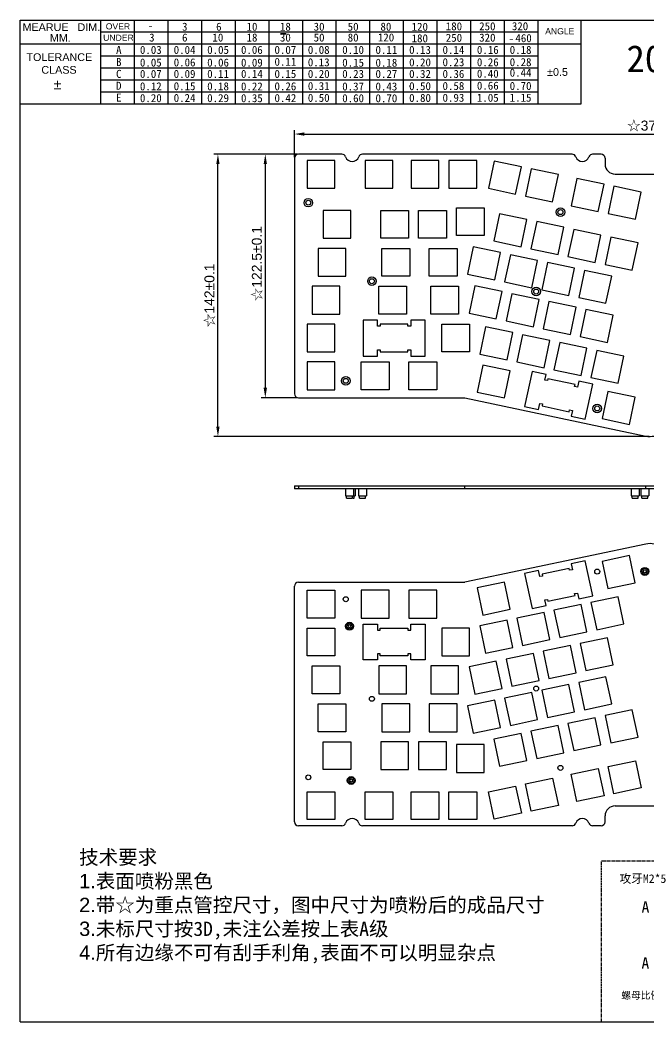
# Model space of a CAD drawing. Header units: millimetres. Extents: x 10619 to 11332, y 86 to 1699.
# Drawn here: x 10619 to 10935, y 1195 to 1699 of the extents above; entities that cross this region are included whole.
import ezdxf

# ---------------------------------------------------------------- set-up
doc = ezdxf.new("R2010")
doc.units = ezdxf.units.MM
doc.linetypes.add('CENTER', pattern=[50.8, 31.75, -6.35, 6.35, -6.35])
doc.styles.add('Ari', font='arial.ttf')
doc.styles.add('STYLE1', font='')
doc.styles.add('标注', font='arial.ttf')
doc.styles.get('STYLE1').set_extended_font_data('SimSun')
doc.dimstyles.new('ISO-25', dxfattribs={"dimtxt": 5, "dimasz": 5, "dimexe": 2, "dimexo": 0.5, "dimgap": 1, "dimtad": 1, "dimdec": 3, "dimdsep": 46, "dimtxsty": '标注', "dimcen": 2.5, "dimadec": 0, "dimazin": 0, "dimtfac": 1, "dimtdec": 3, "dimtmove": 0, "dimatfit": 3, "dimfxl": 1, "dimarcsym": 0})

# ---------------------------------------------------------------- blocks, each defined once
blk = doc.blocks.new('*D9')
at = {"color": 0, "lineweight": -2}
for p, q in [((10756.83, 1630.14), (10756.83, 1643.79)), ((11129.43, 1630.19), (11129.43, 1643.79)), ((10761.83, 1641.79), (11124.43, 1641.79))]:
    blk.add_line(p, q, dxfattribs=at)
at = {"color": 0}
for points in [[(10761.83, 1642.62), (10761.83, 1640.95), (10756.83, 1641.79)], [(11124.43, 1642.62), (11124.43, 1640.95), (11129.43, 1641.79)]]:
    blk.add_solid(points, dxfattribs=at)
at = {"layer": 'Defpoints', "color": 0}
for p in [(11129.43, 1641.79), (10756.83, 1629.64), (11129.43, 1629.69)]:
    blk.add_point(p, dxfattribs=at)
at = {"color": 0, "insert": (10943.13, 1645.83), "char_height": 5, "attachment_point": 5, "style": '标注'}
blk.add_mtext('{\\fSimSun|b0|i0|c134|p2;☆}372.6{\\fArial|b0|i0|c134|p34;%%P}0.1', dxfattribs=at)
blk = doc.blocks.new('*D10')
at = {"color": 0, "lineweight": -2}
for p, q in [((10758.33, 1631.64), (10740.19, 1631.64)), ((10742.19, 1626.64), (10742.19, 1514.14)), ((10758.33, 1509.14), (10740.19, 1509.14))]:
    blk.add_line(p, q, dxfattribs=at)
at = {"color": 0}
for points in [[(10741.36, 1626.64), (10743.02, 1626.64), (10742.19, 1631.64)], [(10741.36, 1514.14), (10743.02, 1514.14), (10742.19, 1509.14)]]:
    blk.add_solid(points, dxfattribs=at)
at = {"layer": 'Defpoints', "color": 0}
for p in [(10758.83, 1631.64), (10742.19, 1509.14), (10758.83, 1509.14)]:
    blk.add_point(p, dxfattribs=at)
at = {"color": 0, "insert": (10738.15, 1576.57), "char_height": 5, "attachment_point": 5, "rotation": 90, "style": '标注'}
blk.add_mtext('{\\fSimSun|b0|i0|c134|p2;☆}122.5{\\fArial|b0|i0|c134|p34;%%P}0.1', dxfattribs=at)
blk = doc.blocks.new('*D17')
at = {"color": 0, "lineweight": -2}
for p, q in [((10758.33, 1631.64), (10716.35, 1631.64)), ((10718.35, 1494.66), (10718.35, 1626.64)), ((10935.24, 1489.66), (10716.35, 1489.66))]:
    blk.add_line(p, q, dxfattribs=at)
at = {"color": 0}
for points in [[(10717.52, 1626.64), (10719.18, 1626.64), (10718.35, 1631.64)], [(10717.52, 1494.66), (10719.18, 1494.66), (10718.35, 1489.66)]]:
    blk.add_solid(points, dxfattribs=at)
at = {"layer": 'Defpoints', "color": 0}
for p in [(10718.35, 1631.64), (10758.83, 1631.64), (10935.74, 1489.66)]:
    blk.add_point(p, dxfattribs=at)
at = {"color": 0, "insert": (10714.3, 1560.65), "char_height": 5, "attachment_point": 5, "rotation": 90, "style": '标注'}
blk.add_mtext('\\A1;☆142±0.1', dxfattribs=at)

msp = doc.modelspace()

# ---------------------------------------------------------------- linework, layer by layer
at = {"color": 7, "linetype": 'Continuous'}
for p, q in [((10618.802, 1195.105), (10618.802, 1699.1393)), ((10618.802, 1699.1393), (11331.5777, 1699.1393)), ((10756.8264, 1629.6359), (10756.8264, 1511.1359)), ((10780.7101, 1631.6359), (10758.8264, 1631.6359)), ((10763.2141, 1628.4809), (10763.2141, 1614.4809)), ((10777.2141, 1628.4809), (10763.2141, 1628.4809)), ((10777.2141, 1614.4809), (10777.2141, 1628.4809)), ((10896.5066, 1631.6359), (10791.0734, 1631.6359)), ((10792.3441, 1628.4809), (10792.3441, 1614.4809)), ((10806.3441, 1628.4809), (10792.3441, 1628.4809)), ((10806.3441, 1614.4809), (10806.3441, 1628.4809)), ((10815.4911, 1628.4809), (10815.4911, 1614.4809)), ((10829.4911, 1628.4809), (10815.4911, 1628.4809)), ((10829.4911, 1614.4809), (10829.4911, 1628.4809)), ((10834.5411, 1628.4809), (10834.5411, 1614.4809)), ((10848.5411, 1628.4809), (10834.5411, 1628.4809)), ((10848.5411, 1614.4809), (10848.5411, 1628.4809)), ((10857.2929, 1628.2166), (10854.3989, 1614.519)), ((10870.9905, 1625.3226), (10857.2929, 1628.2166)), ((10911.1264, 1631.6359), (10906.8564, 1631.6359)), ((10913.1264, 1629.6359), (10913.1264, 1626.6359)), ((10868.0965, 1611.625), (10870.9905, 1625.3226)), ((10875.9314, 1624.2787), (10873.0374, 1610.5811)), ((10889.629, 1621.3847), (10875.9314, 1624.2787)), ((10886.735, 1607.6871), (10889.629, 1621.3847)), ((10898.8994, 1619.426), (10896.0054, 1605.7284)), ((10912.597, 1616.532), (10898.8994, 1619.426)), ((10918.1264, 1621.6359), (10953.1264, 1621.6359)), ((10763.2141, 1614.4809), (10777.2141, 1614.4809)), ((10792.3441, 1614.4809), (10806.3441, 1614.4809)), ((10815.4911, 1614.4809), (10829.4911, 1614.4809)), ((10834.5411, 1614.4809), (10848.5411, 1614.4809)), ((10854.3989, 1614.519), (10868.0965, 1611.625)), ((10909.703, 1602.8344), (10912.597, 1616.532)), ((10917.5379, 1615.4881), (10914.6439, 1601.7905)), ((10931.2355, 1612.594), (10917.5379, 1615.4881)), ((10873.0374, 1610.5811), (10886.735, 1607.6871)), ((10928.3415, 1598.8964), (10931.2355, 1612.594)), ((10771.2261, 1603.3359), (10771.2261, 1589.3359)), ((10785.2261, 1603.3359), (10771.2261, 1603.3359)), ((10785.2261, 1589.3359), (10785.2261, 1603.3359)), ((10800.2416, 1589.3359), (10800.2416, 1603.3359)), ((10800.2416, 1603.3359), (10814.2416, 1603.3359)), ((10814.2416, 1603.3359), (10814.2416, 1589.3359)), ((10819.2916, 1589.3359), (10819.2916, 1603.3359)), ((10819.2916, 1603.3359), (10833.2916, 1603.3359)), ((10833.2916, 1603.3359), (10833.2916, 1589.3359)), ((10838.3416, 1590.7459), (10838.3416, 1604.7459)), ((10838.3416, 1604.7459), (10852.3416, 1604.7459)), ((10852.3416, 1604.7459), (10852.3416, 1590.7459)), ((10896.0054, 1605.7284), (10909.703, 1602.8344)), ((10860.0721, 1601.7056), (10857.1781, 1588.008)), ((10873.7697, 1598.8116), (10860.0721, 1601.7056)), ((10870.8757, 1585.114), (10873.7697, 1598.8116)), ((10914.6439, 1601.7905), (10928.3415, 1598.8964)), ((10878.7107, 1597.7677), (10875.8166, 1584.0701)), ((10892.4083, 1594.8736), (10878.7107, 1597.7677)), ((10889.5143, 1581.176), (10892.4083, 1594.8736)), ((10897.3492, 1593.8297), (10894.4552, 1580.1321)), ((10911.0468, 1590.9357), (10897.3492, 1593.8297)), ((10771.2261, 1589.3359), (10785.2261, 1589.3359)), ((10814.2416, 1589.3359), (10800.2416, 1589.3359)), ((10833.2916, 1589.3359), (10819.2916, 1589.3359)), ((10852.3416, 1590.7459), (10838.3416, 1590.7459)), ((10857.1781, 1588.008), (10870.8757, 1585.114)), ((10908.1528, 1577.2381), (10911.0468, 1590.9357)), ((10915.9877, 1589.8918), (10913.0937, 1576.1942)), ((10929.6854, 1586.9977), (10915.9877, 1589.8918)), ((10768.7211, 1584.2859), (10768.7211, 1570.2859)), ((10782.7211, 1584.2859), (10768.7211, 1584.2859)), ((10782.7211, 1570.2859), (10782.7211, 1584.2859)), ((10800.8416, 1570.2859), (10800.8416, 1584.2859)), ((10800.8416, 1584.2859), (10814.8416, 1584.2859)), ((10814.8416, 1584.2859), (10814.8416, 1570.2859)), ((10824.6416, 1570.2859), (10824.6416, 1584.2859)), ((10824.6416, 1584.2859), (10838.6416, 1584.2859)), ((10838.6416, 1584.2859), (10838.6416, 1570.2859)), ((10846.8394, 1585.0309), (10843.9453, 1571.3333)), ((10860.537, 1582.1368), (10846.8394, 1585.0309)), ((10875.8166, 1584.0701), (10889.5143, 1581.176)), ((10926.7913, 1573.3001), (10929.6854, 1586.9977)), ((10857.643, 1568.4392), (10860.537, 1582.1368)), ((10865.4779, 1581.0929), (10862.5839, 1567.3953)), ((10879.1755, 1578.1989), (10865.4779, 1581.0929)), ((10876.2815, 1564.5013), (10879.1755, 1578.1989)), ((10894.4552, 1580.1321), (10908.1528, 1577.2381)), ((10884.1165, 1577.155), (10881.2224, 1563.4574)), ((10897.8141, 1574.261), (10884.1165, 1577.155)), ((10894.92, 1560.5633), (10897.8141, 1574.261)), ((10902.755, 1573.217), (10899.861, 1559.5194)), ((10916.4526, 1570.323), (10902.755, 1573.217)), ((10913.0937, 1576.1942), (10926.7913, 1573.3001)), ((10768.7211, 1570.2859), (10782.7211, 1570.2859)), ((10814.8416, 1570.2859), (10800.8416, 1570.2859)), ((10838.6416, 1570.2859), (10824.6416, 1570.2859)), ((10843.9453, 1571.3333), (10857.643, 1568.4392)), ((10913.5586, 1556.6254), (10916.4526, 1570.323)), ((10765.7211, 1565.2359), (10765.7211, 1551.2359)), ((10779.7211, 1565.2359), (10765.7211, 1565.2359)), ((10779.7211, 1551.2359), (10779.7211, 1565.2359)), ((10799.2416, 1551.2359), (10799.2416, 1565.2359)), ((10799.2416, 1565.2359), (10813.2416, 1565.2359)), ((10813.2416, 1565.2359), (10813.2416, 1551.2359)), ((10825.4116, 1551.2359), (10825.4116, 1565.2359)), ((10825.4116, 1565.2359), (10839.4116, 1565.2359)), ((10839.4116, 1565.2359), (10839.4116, 1551.2359)), ((10847.5978, 1565.4001), (10844.7037, 1551.7025)), ((10861.2954, 1562.5061), (10847.5978, 1565.4001)), ((10862.5839, 1567.3953), (10876.2815, 1564.5013)), ((10881.2224, 1563.4574), (10894.92, 1560.5633)), ((10858.4013, 1548.8085), (10861.2954, 1562.5061)), ((10866.2363, 1561.4622), (10863.3423, 1547.7646)), ((10879.9339, 1558.5681), (10866.2363, 1561.4622)), ((10877.0399, 1544.8705), (10879.9339, 1558.5681)), ((10884.8748, 1557.5242), (10881.9808, 1543.8266)), ((10898.5724, 1554.6302), (10884.8748, 1557.5242)), ((10899.861, 1559.5194), (10913.5586, 1556.6254)), ((10895.6784, 1540.9326), (10898.5724, 1554.6302)), ((10903.5134, 1553.5863), (10900.6193, 1539.8887)), ((10917.211, 1550.6922), (10903.5134, 1553.5863)), ((10765.7211, 1551.2359), (10779.7211, 1551.2359)), ((10791.4395, 1548.1273), (10791.4395, 1530.1273)), ((10798.6395, 1548.1273), (10791.4395, 1548.1273)), ((10798.6395, 1545.1859), (10798.6395, 1548.1273)), ((10813.2416, 1551.2359), (10799.2416, 1551.2359)), ((10815.4395, 1548.1273), (10815.4395, 1545.1859)), ((10822.6395, 1548.1273), (10815.4395, 1548.1273)), ((10822.6395, 1530.1273), (10822.6395, 1548.1273)), ((10839.4116, 1551.2359), (10825.4116, 1551.2359)), ((10844.7037, 1551.7025), (10858.4013, 1548.8085)), ((10863.3423, 1547.7646), (10877.0399, 1544.8705)), ((10914.3169, 1536.9946), (10917.211, 1550.6922)), ((10763.2161, 1546.1859), (10763.2161, 1532.1859)), ((10777.2161, 1546.1859), (10763.2161, 1546.1859)), ((10777.2161, 1532.1859), (10777.2161, 1546.1859)), ((10799.9616, 1545.1859), (10798.6395, 1545.1859)), ((10799.9616, 1546.1859), (10799.9616, 1545.1859)), ((10813.9616, 1546.1859), (10799.9616, 1546.1859)), ((10813.9616, 1545.1859), (10813.9616, 1546.1859)), ((10815.4395, 1545.1859), (10813.9616, 1545.1859)), ((10830.9416, 1532.1859), (10830.9416, 1546.1859)), ((10830.9416, 1546.1859), (10844.9416, 1546.1859)), ((10844.9416, 1546.1859), (10844.9416, 1532.1859)), ((10853.0035, 1544.7874), (10850.1095, 1531.0898)), ((10866.7011, 1541.8934), (10853.0035, 1544.7874)), ((10881.9808, 1543.8266), (10895.6784, 1540.9326)), ((10863.8071, 1528.1958), (10866.7011, 1541.8934)), ((10871.6421, 1540.8495), (10868.748, 1527.1519)), ((10885.3397, 1537.9555), (10871.6421, 1540.8495)), ((10882.4456, 1524.2578), (10885.3397, 1537.9555)), ((10900.6193, 1539.8887), (10914.3169, 1536.9946)), ((10798.6395, 1530.1273), (10798.6395, 1533.1859)), ((10798.6395, 1533.1859), (10799.9616, 1533.1859)), ((10799.9616, 1533.1859), (10799.9616, 1532.1859)), ((10813.9616, 1532.1859), (10813.9616, 1533.1859)), ((10813.9616, 1533.1859), (10815.4395, 1533.1859)), ((10815.4395, 1533.1859), (10815.4395, 1530.1273)), ((10890.2806, 1536.9115), (10887.3866, 1523.2139)), ((10903.9782, 1534.0175), (10890.2806, 1536.9115)), ((10901.0842, 1520.3199), (10903.9782, 1534.0175)), ((10908.9191, 1532.9736), (10906.0251, 1519.276)), ((10922.6167, 1530.0796), (10908.9191, 1532.9736)), ((10763.2161, 1532.1859), (10777.2161, 1532.1859)), ((10791.4395, 1530.1273), (10798.6395, 1530.1273)), ((10799.9616, 1532.1859), (10813.9616, 1532.1859)), ((10815.4395, 1530.1273), (10822.6395, 1530.1273)), ((10844.9416, 1532.1859), (10830.9416, 1532.1859)), ((10850.1095, 1531.0898), (10863.8071, 1528.1958)), ((10919.7227, 1516.3819), (10922.6167, 1530.0796)), ((10763.2161, 1527.1359), (10763.2161, 1513.1359)), ((10777.2161, 1527.1359), (10763.2161, 1527.1359)), ((10777.2161, 1513.1359), (10777.2161, 1527.1359)), ((10790.4616, 1513.1359), (10790.4616, 1527.1359)), ((10790.4616, 1527.1359), (10804.4616, 1527.1359)), ((10804.4616, 1527.1359), (10804.4616, 1513.1359)), ((10814.4116, 1513.1359), (10814.4116, 1527.1359)), ((10814.4116, 1527.1359), (10828.4116, 1527.1359)), ((10828.4116, 1527.1359), (10828.4116, 1513.1359)), ((10851.7054, 1525.5912), (10848.8114, 1511.8936)), ((10865.403, 1522.6972), (10851.7054, 1525.5912)), ((10862.509, 1508.9996), (10865.403, 1522.6972)), ((10868.748, 1527.1519), (10882.4456, 1524.2578)), ((10876.3574, 1522.3669), (10872.6365, 1504.7557)), ((10883.4019, 1520.8786), (10876.3574, 1522.3669)), ((10887.3866, 1523.2139), (10901.0842, 1520.3199)), ((10882.7939, 1518.0007), (10883.4019, 1520.8786)), ((10884.0875, 1517.7274), (10882.7939, 1518.0007)), ((10884.2942, 1518.7058), (10884.0875, 1517.7274)), ((10897.9918, 1515.8118), (10884.2942, 1518.7058)), ((10899.8391, 1517.4057), (10899.231, 1514.5279)), ((10906.8835, 1515.9174), (10899.8391, 1517.4057)), ((10906.0251, 1519.276), (10919.7227, 1516.3819)), ((10763.2161, 1513.1359), (10777.2161, 1513.1359)), ((10804.4616, 1513.1359), (10790.4616, 1513.1359)), ((10828.4116, 1513.1359), (10814.4116, 1513.1359)), ((10897.7851, 1514.8334), (10897.9918, 1515.8118)), ((10899.231, 1514.5279), (10897.7851, 1514.8334)), ((10903.1627, 1498.3062), (10906.8835, 1515.9174)), ((10914.5611, 1512.311), (10911.6671, 1498.6134)), ((10928.2587, 1509.417), (10914.5611, 1512.311)), ((10758.8264, 1509.1359), (10842.5131, 1509.1359)), ((10842.5131, 1509.1359), (10933.6673, 1489.8769)), ((10848.8114, 1511.8936), (10862.509, 1508.9996)), ((10925.3647, 1495.7194), (10928.2587, 1509.417)), ((10872.6365, 1504.7557), (10879.681, 1503.2674)), ((10879.681, 1503.2674), (10880.3133, 1506.2599)), ((10880.3133, 1506.2599), (10881.6069, 1505.9866)), ((10881.6069, 1505.9866), (10881.4002, 1505.0082)), ((10881.4002, 1505.0082), (10895.0978, 1502.1142)), ((10895.0978, 1502.1142), (10895.3045, 1503.0926)), ((10895.3045, 1503.0926), (10896.7504, 1502.7871)), ((10896.7504, 1502.7871), (10896.1182, 1499.7945)), ((10896.1182, 1499.7945), (10903.1627, 1498.3062)), ((10911.6671, 1498.6134), (10925.3647, 1495.7194)), ((10756.8264, 1464.8513), (11129.4264, 1464.8514)), ((10756.8264, 1464.8513), (10756.8264, 1463.3513)), ((11129.4264, 1463.3514), (10756.8264, 1463.3513)), ((10758.8264, 1464.8514), (10758.8264, 1463.3514)), ((10782.5479, 1463.3508), (10782.5479, 1459.8508)), ((10786.5479, 1463.3508), (10786.5479, 1459.8508)), ((10787.3873, 1463.3487), (10787.3873, 1459.8487)), ((10789.049, 1463.3496), (10789.049, 1459.8496)), ((10793.049, 1463.3496), (10793.049, 1459.8496)), ((10842.5131, 1463.3514), (10842.5131, 1464.8514)), ((10926.2385, 1463.3501), (10926.2385, 1459.8501)), ((10930.2385, 1463.3501), (10930.2385, 1459.8501)), ((10931.1278, 1463.3515), (10931.1278, 1459.8515)), ((10933.6673, 1463.3519), (10933.6673, 1464.8519)), ((10935.1278, 1463.3515), (10935.1278, 1459.8515)), ((10782.5479, 1459.8508), (10786.5479, 1459.8508)), ((10783.0479, 1458.5508), (10783.0479, 1459.8508)), ((10783.0479, 1458.5508), (10786.0479, 1458.5508)), ((10786.0479, 1458.5508), (10786.0479, 1459.8508)), ((10786.4412, 1458.5488), (10786.8873, 1458.5487)), ((10786.7927, 1459.8488), (10787.3873, 1459.8487)), ((10786.8873, 1458.5487), (10786.8873, 1459.8487)), ((10789.049, 1459.8496), (10793.049, 1459.8496)), ((10789.549, 1458.5496), (10789.549, 1459.8496)), ((10789.549, 1458.5496), (10792.549, 1458.5496)), ((10792.549, 1458.5496), (10792.549, 1459.8496)), ((10926.2385, 1459.8501), (10930.2385, 1459.8501)), ((10926.7385, 1458.5501), (10926.7385, 1459.8501)), ((10926.7385, 1458.5501), (10929.7385, 1458.5501)), ((10929.7385, 1458.5501), (10929.7385, 1459.8501)), ((10931.1278, 1459.8515), (10935.1278, 1459.8515)), ((10931.6278, 1458.5515), (10931.6278, 1459.8515)), ((10931.6278, 1458.5515), (10934.6278, 1458.5515)), ((10934.6278, 1458.5515), (10934.6278, 1459.8515)), ((10933.6673, 1435.5407), (10842.5131, 1416.2817)), ((10903.1627, 1427.1115), (10896.1182, 1425.6231)), ((10906.8835, 1409.5002), (10903.1627, 1427.1115)), ((10925.3647, 1429.6983), (10911.6671, 1426.8042)), ((10911.6671, 1426.8042), (10914.5611, 1413.1066)), ((10928.2587, 1416.0007), (10925.3647, 1429.6983)), ((10879.681, 1422.1503), (10872.6365, 1420.6619)), ((10880.3133, 1419.1577), (10879.681, 1422.1503)), ((10895.0978, 1423.3035), (10881.4002, 1420.4094)), ((10895.3045, 1422.3251), (10895.0978, 1423.3035)), ((10896.7504, 1422.6306), (10895.3045, 1422.3251)), ((10896.1182, 1425.6231), (10896.7504, 1422.6306)), ((10862.509, 1416.418), (10848.8114, 1413.524)), ((10865.403, 1402.7204), (10862.509, 1416.418)), ((10872.6365, 1420.6619), (10876.3574, 1403.0507)), ((10881.6069, 1419.431), (10880.3133, 1419.1577)), ((10881.4002, 1420.4094), (10881.6069, 1419.431)), ((10756.8264, 1295.7817), (10756.8264, 1414.2817)), ((10758.8264, 1416.2817), (10842.5131, 1416.2817)), ((10763.2161, 1398.2817), (10763.2161, 1412.2817)), ((10763.2161, 1412.2817), (10777.2161, 1412.2817)), ((10777.2161, 1412.2817), (10777.2161, 1398.2817)), ((10790.4616, 1412.2817), (10790.4616, 1398.2817)), ((10804.4616, 1412.2817), (10790.4616, 1412.2817)), ((10804.4616, 1398.2817), (10804.4616, 1412.2817)), ((10814.4116, 1412.2817), (10814.4116, 1398.2817)), ((10828.4116, 1412.2817), (10814.4116, 1412.2817)), ((10828.4116, 1398.2817), (10828.4116, 1412.2817)), ((10848.8114, 1413.524), (10851.7054, 1399.8264)), ((10914.5611, 1413.1066), (10928.2587, 1416.0007)), ((10882.7939, 1407.4169), (10884.0875, 1407.6902)), ((10883.4019, 1404.5391), (10882.7939, 1407.4169)), ((10884.0875, 1407.6902), (10884.2942, 1406.7118)), ((10884.2942, 1406.7118), (10897.9918, 1409.6059)), ((10897.7851, 1410.5843), (10899.231, 1410.8898)), ((10897.9918, 1409.6059), (10897.7851, 1410.5843)), ((10899.231, 1410.8898), (10899.8391, 1408.0119)), ((10899.8391, 1408.0119), (10906.8835, 1409.5002)), ((10919.7227, 1409.0357), (10906.0251, 1406.1417)), ((10922.6167, 1395.3381), (10919.7227, 1409.0357)), ((10851.7054, 1399.8264), (10865.403, 1402.7204)), ((10876.3574, 1403.0507), (10883.4019, 1404.5391)), ((10901.0842, 1405.0977), (10887.3866, 1402.2037)), ((10887.3866, 1402.2037), (10890.2806, 1388.5061)), ((10903.9782, 1391.4001), (10901.0842, 1405.0977)), ((10906.0251, 1406.1417), (10908.9191, 1392.444)), ((10777.2161, 1398.2817), (10763.2161, 1398.2817)), ((10790.4616, 1398.2817), (10804.4616, 1398.2817)), ((10814.4116, 1398.2817), (10828.4116, 1398.2817)), ((10863.8071, 1397.2218), (10850.1095, 1394.3278)), ((10866.7011, 1383.5242), (10863.8071, 1397.2218)), ((10882.4456, 1401.1598), (10868.748, 1398.2658)), ((10868.748, 1398.2658), (10871.6421, 1384.5681)), ((10885.3397, 1387.4622), (10882.4456, 1401.1598)), ((10763.2161, 1379.2317), (10763.2161, 1393.2317)), ((10763.2161, 1393.2317), (10777.2161, 1393.2317)), ((10777.2161, 1393.2317), (10777.2161, 1379.2317)), ((10791.4395, 1377.2903), (10791.4395, 1395.2903)), ((10791.4395, 1395.2903), (10798.6395, 1395.2903)), ((10798.6395, 1395.2903), (10798.6395, 1392.2317)), ((10798.6395, 1392.2317), (10799.9616, 1392.2317)), ((10799.9616, 1392.2317), (10799.9616, 1393.2317)), ((10799.9616, 1393.2317), (10813.9616, 1393.2317)), ((10813.9616, 1393.2317), (10813.9616, 1392.2317)), ((10813.9616, 1392.2317), (10815.4395, 1392.2317)), ((10815.4395, 1392.2317), (10815.4395, 1395.2903)), ((10815.4395, 1395.2903), (10822.6395, 1395.2903)), ((10822.6395, 1395.2903), (10822.6395, 1377.2903)), ((10830.9416, 1393.2317), (10830.9416, 1379.2317)), ((10844.9416, 1393.2317), (10830.9416, 1393.2317)), ((10844.9416, 1379.2317), (10844.9416, 1393.2317)), ((10850.1095, 1394.3278), (10853.0035, 1380.6302)), ((10890.2806, 1388.5061), (10903.9782, 1391.4001)), ((10908.9191, 1392.444), (10922.6167, 1395.3381)), ((10871.6421, 1384.5681), (10885.3397, 1387.4622)), ((10914.3169, 1388.423), (10900.6193, 1385.529)), ((10917.211, 1374.7254), (10914.3169, 1388.423)), ((10853.0035, 1380.6302), (10866.7011, 1383.5242)), ((10895.6784, 1384.4851), (10881.9808, 1381.591)), ((10881.9808, 1381.591), (10884.8748, 1367.8934)), ((10898.5724, 1370.7875), (10895.6784, 1384.4851)), ((10900.6193, 1385.529), (10903.5134, 1371.8314)), ((10777.2161, 1379.2317), (10763.2161, 1379.2317)), ((10798.6395, 1377.2903), (10791.4395, 1377.2903)), ((10798.6395, 1380.2317), (10798.6395, 1377.2903)), ((10799.9616, 1380.2317), (10798.6395, 1380.2317)), ((10799.9616, 1379.2317), (10799.9616, 1380.2317)), ((10813.9616, 1379.2317), (10799.9616, 1379.2317)), ((10813.9616, 1380.2317), (10813.9616, 1379.2317)), ((10815.4395, 1380.2317), (10813.9616, 1380.2317)), ((10815.4395, 1377.2903), (10815.4395, 1380.2317)), ((10822.6395, 1377.2903), (10815.4395, 1377.2903)), ((10830.9416, 1379.2317), (10844.9416, 1379.2317)), ((10858.4013, 1376.6092), (10844.7037, 1373.7151)), ((10861.2954, 1362.9116), (10858.4013, 1376.6092)), ((10877.0399, 1380.5471), (10863.3423, 1377.6531)), ((10863.3423, 1377.6531), (10866.2363, 1363.9555)), ((10879.9339, 1366.8495), (10877.0399, 1380.5471)), ((10765.7211, 1360.1817), (10765.7211, 1374.1817)), ((10765.7211, 1374.1817), (10779.7211, 1374.1817)), ((10779.7211, 1374.1817), (10779.7211, 1360.1817)), ((10799.2416, 1374.1817), (10799.2416, 1360.1817)), ((10813.2416, 1374.1817), (10799.2416, 1374.1817)), ((10813.2416, 1360.1817), (10813.2416, 1374.1817)), ((10825.4116, 1374.1817), (10825.4116, 1360.1817)), ((10839.4116, 1374.1817), (10825.4116, 1374.1817)), ((10839.4116, 1360.1817), (10839.4116, 1374.1817)), ((10844.7037, 1373.7151), (10847.5978, 1360.0175)), ((10903.5134, 1371.8314), (10917.211, 1374.7254)), ((10866.2363, 1363.9555), (10879.9339, 1366.8495)), ((10884.8748, 1367.8934), (10898.5724, 1370.7875)), ((10913.5586, 1368.7922), (10899.861, 1365.8982)), ((10916.4526, 1355.0946), (10913.5586, 1368.7922)), ((10847.5978, 1360.0175), (10861.2954, 1362.9116)), ((10876.2815, 1360.9163), (10862.5839, 1358.0223)), ((10879.1755, 1347.2187), (10876.2815, 1360.9163)), ((10894.92, 1364.8543), (10881.2224, 1361.9603)), ((10881.2224, 1361.9603), (10884.1165, 1348.2626)), ((10897.8141, 1351.1567), (10894.92, 1364.8543)), ((10899.861, 1365.8982), (10902.755, 1352.2006)), ((10779.7211, 1360.1817), (10765.7211, 1360.1817)), ((10799.2416, 1360.1817), (10813.2416, 1360.1817)), ((10825.4116, 1360.1817), (10839.4116, 1360.1817)), ((10857.643, 1356.9784), (10843.9453, 1354.0844)), ((10860.537, 1343.2808), (10857.643, 1356.9784)), ((10862.5839, 1358.0223), (10865.4779, 1344.3247)), ((10768.7211, 1341.1317), (10768.7211, 1355.1317)), ((10768.7211, 1355.1317), (10782.7211, 1355.1317)), ((10782.7211, 1355.1317), (10782.7211, 1341.1317)), ((10800.8416, 1355.1317), (10800.8416, 1341.1317)), ((10814.8416, 1355.1317), (10800.8416, 1355.1317)), ((10814.8416, 1341.1317), (10814.8416, 1355.1317)), ((10824.6416, 1355.1317), (10824.6416, 1341.1317)), ((10838.6416, 1355.1317), (10824.6416, 1355.1317)), ((10838.6416, 1341.1317), (10838.6416, 1355.1317)), ((10843.9453, 1354.0844), (10846.8394, 1340.3868)), ((10884.1165, 1348.2626), (10897.8141, 1351.1567)), ((10902.755, 1352.2006), (10916.4526, 1355.0946)), ((10926.7913, 1352.1175), (10913.0937, 1349.2235)), ((10929.6854, 1338.4199), (10926.7913, 1352.1175)), ((10865.4779, 1344.3247), (10879.1755, 1347.2187)), ((10908.1528, 1348.1796), (10894.4552, 1345.2855)), ((10911.0468, 1334.4819), (10908.1528, 1348.1796)), ((10913.0937, 1349.2235), (10915.9877, 1335.5259)), ((10782.7211, 1341.1317), (10768.7211, 1341.1317)), ((10800.8416, 1341.1317), (10814.8416, 1341.1317)), ((10824.6416, 1341.1317), (10838.6416, 1341.1317)), ((10846.8394, 1340.3868), (10860.537, 1343.2808)), ((10889.5143, 1344.2416), (10875.8166, 1341.3476)), ((10875.8166, 1341.3476), (10878.7107, 1327.65)), ((10892.4083, 1330.544), (10889.5143, 1344.2416)), ((10894.4552, 1345.2855), (10897.3492, 1331.5879)), ((10771.2261, 1322.0817), (10771.2261, 1336.0817)), ((10771.2261, 1336.0817), (10785.2261, 1336.0817)), ((10785.2261, 1336.0817), (10785.2261, 1322.0817)), ((10800.2416, 1336.0817), (10800.2416, 1322.0817)), ((10814.2416, 1336.0817), (10800.2416, 1336.0817)), ((10814.2416, 1322.0817), (10814.2416, 1336.0817)), ((10819.2916, 1336.0817), (10819.2916, 1322.0817)), ((10833.2916, 1336.0817), (10819.2916, 1336.0817)), ((10833.2916, 1322.0817), (10833.2916, 1336.0817)), ((10870.8757, 1340.3037), (10857.1781, 1337.4096)), ((10857.1781, 1337.4096), (10860.0721, 1323.712)), ((10873.7697, 1326.606), (10870.8757, 1340.3037)), ((10915.9877, 1335.5259), (10929.6854, 1338.4199)), ((10838.3416, 1334.6717), (10838.3416, 1320.6717)), ((10852.3416, 1334.6717), (10838.3416, 1334.6717)), ((10852.3416, 1320.6717), (10852.3416, 1334.6717)), ((10897.3492, 1331.5879), (10911.0468, 1334.4819)), ((10860.0721, 1323.712), (10873.7697, 1326.606)), ((10878.7107, 1327.65), (10892.4083, 1330.544)), ((10914.6439, 1323.6272), (10928.3415, 1326.5212)), ((10928.3415, 1326.5212), (10931.2355, 1312.8236)), ((10785.2261, 1322.0817), (10771.2261, 1322.0817)), ((10800.2416, 1322.0817), (10814.2416, 1322.0817)), ((10819.2916, 1322.0817), (10833.2916, 1322.0817)), ((10838.3416, 1320.6717), (10852.3416, 1320.6717)), ((10896.0054, 1319.6892), (10909.703, 1322.5832)), ((10909.703, 1322.5832), (10912.597, 1308.8856)), ((10917.5379, 1309.9296), (10914.6439, 1323.6272)), ((10873.0374, 1314.8365), (10886.735, 1317.7306)), ((10886.735, 1317.7306), (10889.629, 1304.033)), ((10898.8994, 1305.9916), (10896.0054, 1319.6892)), ((10763.2141, 1296.9367), (10763.2141, 1310.9367)), ((10763.2141, 1310.9367), (10777.2141, 1310.9367)), ((10777.2141, 1310.9367), (10777.2141, 1296.9367)), ((10792.3441, 1296.9367), (10792.3441, 1310.9367)), ((10792.3441, 1310.9367), (10806.3441, 1310.9367)), ((10806.3441, 1310.9367), (10806.3441, 1296.9367)), ((10815.4911, 1296.9367), (10815.4911, 1310.9367)), ((10815.4911, 1310.9367), (10829.4911, 1310.9367)), ((10829.4911, 1310.9367), (10829.4911, 1296.9367)), ((10834.5411, 1296.9367), (10834.5411, 1310.9367)), ((10834.5411, 1310.9367), (10848.5411, 1310.9367)), ((10848.5411, 1310.9367), (10848.5411, 1296.9367)), ((10854.3989, 1310.8986), (10868.0965, 1313.7926)), ((10857.2929, 1297.201), (10854.3989, 1310.8986)), ((10868.0965, 1313.7926), (10870.9905, 1300.095)), ((10875.9314, 1301.1389), (10873.0374, 1314.8365)), ((10931.2355, 1312.8236), (10917.5379, 1309.9296)), ((10912.597, 1308.8856), (10898.8994, 1305.9916)), ((10889.629, 1304.033), (10875.9314, 1301.1389)), ((10918.1264, 1303.7817), (10953.1264, 1303.7817)), ((10777.2141, 1296.9367), (10763.2141, 1296.9367)), ((10806.3441, 1296.9367), (10792.3441, 1296.9367)), ((10829.4911, 1296.9367), (10815.4911, 1296.9367)), ((10848.5411, 1296.9367), (10834.5411, 1296.9367)), ((10870.9905, 1300.095), (10857.2929, 1297.201)), ((10913.1264, 1295.7817), (10913.1264, 1298.7817)), ((10780.7101, 1293.7817), (10758.8264, 1293.7817)), ((10896.5066, 1293.7817), (10791.0734, 1293.7817)), ((10911.1264, 1293.7817), (10906.8564, 1293.7817)), ((10618.802, 1195.105), (11331.5777, 1195.105))]:
    msp.add_line(p, q, dxfattribs=at)
for p, q in [((10659.3062, 1699.1393), (10659.3062, 1656.8418)), ((10676.2252, 1699.1393), (10676.2252, 1656.8418)), ((10693.1442, 1699.1393), (10693.1442, 1656.8418)), ((10710.0632, 1699.1393), (10710.0632, 1656.8418)), ((10726.9822, 1699.1393), (10726.9822, 1656.8418)), ((10743.9012, 1699.1393), (10743.9012, 1656.8418)), ((10760.8202, 1699.1393), (10760.8202, 1656.8418)), ((10777.7392, 1699.1393), (10777.7392, 1656.8418)), ((10794.6582, 1699.1393), (10794.6582, 1656.8418)), ((10811.5772, 1699.1393), (10811.5772, 1656.8418)), ((10828.4962, 1699.1393), (10828.4962, 1656.8418)), ((10845.4152, 1699.1393), (10845.4152, 1656.8418)), ((10862.3342, 1699.1393), (10862.3342, 1656.8418)), ((10879.2531, 1699.1393), (10879.2531, 1656.8418)), ((10901.0061, 1699.1393), (10901.0061, 1656.8418)), ((10879.2531, 1693.0968), (10659.3062, 1693.0968)), ((10901.0061, 1687.0543), (10618.8019, 1687.0543)), ((10879.2531, 1681.0118), (10659.3062, 1681.0118)), ((10879.2531, 1674.9693), (10659.3062, 1674.9693)), ((10879.2531, 1668.9268), (10659.3062, 1668.9268)), ((10815.0359, 1665.5228), (10815.0359, 1666.2208)), ((10879.2531, 1662.8843), (10659.3062, 1662.8843)), ((10901.0061, 1656.8418), (10618.8019, 1656.8418))]:
    msp.add_line(p, q)
at = {"linetype": 'CENTER', "ltscale": 0.05}
for p, q in [((10911.3267, 1195.105), (10911.3267, 1276.1086)), ((10911.3267, 1276.1086), (11056.6361, 1276.1086))]:
    msp.add_line(p, q, dxfattribs=at)
at = {"color": 7, "linetype": 'Continuous'}
for centre, radius in [((10763.8264, 1607.2609), 2.15), ((10763.8264, 1607.2609), 1.25), ((10890.648, 1602.5052), 2.15), ((10890.648, 1602.5052), 1.25), ((10795.8416, 1567.7609), 2.15), ((10795.8416, 1567.7609), 1.25), ((10878.4467, 1562.5675), 2.15), ((10878.4467, 1562.5674), 1.25), ((10782.6616, 1517.6359), 2.15), ((10782.6616, 1517.6359), 1.25), ((10909.1729, 1503.7397), 2.15), ((10909.1729, 1503.7397), 1.25), ((10909.1729, 1421.6779), 1.25), ((10782.6616, 1407.7817), 1.25), ((10878.4467, 1362.8502), 1.25), ((10795.8416, 1357.6567), 1.25), ((10890.648, 1322.9124), 1.25), ((10763.8264, 1318.1567), 1.25)]:
    msp.add_circle(centre, radius, dxfattribs=at)
at = {"color": 1, "linetype": 'Continuous'}
for centre, radius in [((10933.1278, 1421.7561), 2), ((10933.1278, 1421.7561), 1.5), ((10933.1278, 1421.7561), 0.8), ((10784.5479, 1394.1956), 2), ((10784.5479, 1394.1956), 1.5), ((10784.5479, 1394.1956), 0.8), ((10785.3873, 1316.5671), 2), ((10785.3873, 1316.5672), 1.5), ((10785.3873, 1316.5672), 0.8)]:
    msp.add_circle(centre, radius, dxfattribs=at)
at = {"color": 7, "linetype": 'Continuous'}
for centre, radius, start, end in [((10758.8264, 1629.6359), 2, 90, 180), ((10780.7101, 1629.6359), 2, 19.588612, 90), ((10785.8917, 1631.4799), 3.5, 199.588612, 340.411388), ((10791.0734, 1629.6359), 2, 90, 160.411388), ((10896.5066, 1629.6359), 2, 19.798428, 90), ((10901.6815, 1631.4989), 3.5, 199.798428, 340.201572), ((10906.8564, 1629.6359), 2, 90, 160.201572), ((10911.1264, 1629.6359), 2, 0, 90), ((10918.1264, 1626.6359), 5, 180, 270), ((10758.8264, 1511.1359), 2, 180, 270), ((10935.7344, 1499.6609), 10, 258.07, 282.010591), ((10935.7344, 1425.7567), 10, 77.989409, 101.93), ((10758.8264, 1414.2817), 2, 90, 180), ((10918.1264, 1298.7817), 5, 90, 180), ((10758.8264, 1295.7817), 2, 180, 270), ((10785.8917, 1293.9377), 3.5, 19.588612, 160.411388), ((10901.6815, 1293.9188), 3.5, 19.798428, 160.201572), ((10911.1264, 1295.7817), 2, 270, 0), ((10780.7101, 1295.7817), 2, 270, 340.411388), ((10791.0734, 1295.7817), 2, 199.588612, 270), ((10896.5066, 1295.7817), 2, 270, 340.201572), ((10906.8564, 1295.7817), 2, 199.798428, 270)]:
    msp.add_arc(centre, radius, start, end, dxfattribs=at)

# ---------------------------------------------------------------- texts
at = {"style": 'STYLE1'}
for s, height, p in [('-', 4.0283, (10683.0816, 1694.2094)), ('3', 4.0283, (10700.3108, 1693.7803)), ('6', 4.0283, (10717.4436, 1693.7803)), ('10', 4.02833, (10732.7461, 1693.7803)), ('18', 4.02833, (10749.538, 1693.7803)), ('30', 4.02833, (10766.505, 1693.7803)), ('50', 4.02833, (10783.6292, 1693.7803)), ('80', 4.02833, (10800.1256, 1693.7926)), ('120', 4.02833, (10815.7929, 1693.7552)), ('180', 4.02833, (10832.9762, 1693.9834)), ('250', 4.02833, (10849.7784, 1693.9834)), ('320', 4.02833, (10866.2258, 1694.0294)), ('3', 4.0283, (10683.7481, 1688.3222)), ('6', 4.0283, (10700.3108, 1688.3222)), ('10', 4.02833, (10715.5906, 1688.3222)), ('18', 4.02833, (10732.7461, 1688.3222)), ('-', 8.0567, (10748.5322, 1689.1613)), ('30', 4.02833, (10749.538, 1688.3222)), ('50', 4.02833, (10766.505, 1688.3222)), ('80', 4.02833, (10783.6292, 1688.3222)), ('120', 4.02833, (10798.8114, 1688.3713)), ('180', 4.02833, (10815.7929, 1687.9482)), ('250', 4.02833, (10832.9762, 1688.2026)), ('320', 4.02833, (10849.7784, 1688.2837)), ('-', 4.0283, (10864.5843, 1687.7044)), ('460', 4.02833, (10867.9991, 1688.0251)), ('A', 4.0283, (10667.1142, 1682.1131)), ('0.03', 4.02833, (10679.1156, 1682.1131)), ('0.04', 4.02833, (10696.1059, 1682.1131)), ('0.05', 4.02833, (10712.9536, 1682.1131)), ('0.06', 4.02833, (10729.9498, 1682.1131)), ('0.07', 4.02833, (10746.8052, 1682.1131)), ('0.08', 4.02833, (10763.5874, 1682.1131)), ('0.10', 4.02833, (10780.8869, 1682.1131)), ('0.11', 4.02833, (10797.6245, 1682.1131)), ('0.13', 4.02833, (10814.5483, 1682.1131)), ('0.14', 4.02833, (10831.351, 1682.1131)), ('0.16', 4.02833, (10848.6381, 1682.1131)), ('0.18', 4.02833, (10865.139, 1682.1131)), ('B', 4.0283, (10667.1142, 1676.0259)), ('0.05', 4.02833, (10679.1156, 1675.7411)), ('0.06', 4.02833, (10696.1059, 1675.8123)), ('0.06', 4.02833, (10712.9536, 1675.7411)), ('0.09', 4.02833, (10729.9498, 1675.6948)), ('0.11', 4.02833, (10746.8052, 1676.1394)), ('0.13', 4.02833, (10763.5874, 1675.8717)), ('0.15', 4.02833, (10780.8869, 1675.6795)), ('0.18', 4.02833, (10797.6245, 1675.6639)), ('0.20', 4.02833, (10814.5483, 1675.8305)), ('0.23', 4.02833, (10831.351, 1675.912)), ('0.26', 4.02833, (10848.6381, 1675.9108)), ('0.28', 4.02833, (10865.139, 1675.9406)), ('C', 4.0283, (10667.1142, 1670.0255)), ('0.07', 4.02833, (10679.1156, 1670.0255)), ('0.09', 4.02833, (10696.1059, 1670.0255)), ('0.11', 4.02833, (10712.9536, 1670.0255)), ('0.14', 4.02833, (10729.9498, 1670.0255)), ('0.15', 4.02833, (10746.8052, 1670.0255)), ('0.20', 4.02833, (10763.5874, 1670.0255)), ('0.23', 4.02833, (10780.8869, 1670.0255)), ('0.27', 4.02833, (10797.6245, 1670.0255)), ('0.32', 4.02833, (10814.5483, 1670.0255)), ('0.36', 4.02833, (10831.351, 1670.0255)), ('0.40', 4.02833, (10848.6381, 1670.1426)), ('0.44', 4.02833, (10865.139, 1670.6523)), ('D', 4.0283, (10667.1142, 1664.0643)), ('0.12', 4.02833, (10679.1156, 1663.7795)), ('0.15', 4.02833, (10696.1059, 1663.8507)), ('0.18', 4.02833, (10712.9536, 1663.7795)), ('0.22', 4.02833, (10729.9498, 1663.7332)), ('0.26', 4.02833, (10746.8052, 1663.7967)), ('0.31', 4.02833, (10763.5874, 1663.91)), ('0.37', 4.02833, (10780.8869, 1663.7178)), ('0.43', 4.02833, (10797.6245, 1663.7023)), ('0.50', 4.02833, (10814.5483, 1663.8689)), ('0.58', 4.02833, (10831.351, 1663.9504)), ('0.66', 4.02833, (10848.6381, 1664.1161)), ('0.70', 4.02833, (10865.139, 1663.979)), ('E', 4.0283, (10667.1142, 1658.1465)), ('0.20', 4.02833, (10679.1156, 1657.8616)), ('0.24', 4.02833, (10696.1059, 1657.9328)), ('0.29', 4.02833, (10712.9536, 1657.8616)), ('0.35', 4.02833, (10729.9498, 1657.8154)), ('0.42', 4.02833, (10746.8052, 1657.8789)), ('0.50', 4.02833, (10763.5874, 1657.9922)), ('0.60', 4.02833, (10780.8869, 1657.8)), ('0.70', 4.02833, (10797.6245, 1657.7845)), ('0.80', 4.02833, (10814.5483, 1657.9511)), ('0.93', 4.02833, (10831.351, 1658.0325)), ('1.05', 4.02833, (10848.6381, 1658.0313)), ('1.15', 4.02833, (10865.139, 1658.0611))]:
    msp.add_text(s, height=height, dxfattribs=at).set_placement(p)
at = {"attachment_point": 1}
for s, insert, char_height, width, style in [('MEARUE   DIM.', (10620.0607, 1697.5052), 3.871554, 39.615907, 'Ari'), ('OVER', (10661.9211, 1697.5096), 3.09724, 12.668553, 'Ari'), ('ANGLE', (10883.0054, 1695.0739), 3.09724, 15.690079, 'Ari'), ('MM.', (10633.797, 1692.1113), 3.87155, 11.978333, 'Ari'), ('UNDER', (10660.6224, 1691.787), 3.09724, 15.690079, 'Ari'), ('20220812', (10923.8756, 1686.5034), 13.57668, 161.451805, 'STYLE1'), ('TOLERANCE', (10622.0394, 1682.4087), 3.87155, 33.966912, 'Ari'), ('CLASS', (10629.5361, 1676.0095), 3.87155, 20.159675, 'Ari'), ('%%P0.5', (10883.9544, 1674.9422), 3.87155, 13.433809, 'Ari'), ('%%P', (10635.6505, 1669.4191), 5.16207, 6.177911, 'Ari'), ('技术要求{\\fArial|b0|i0|c0|p32;\\P1.}表面喷粉黑色{\\fArial|b0|i0|c0|p32;\\P2.}带☆为重点管控尺寸，图中尺寸为喷粉后的成品尺寸{\\fArial|b0|i0|c0|p32;\\P3.}未标尺寸按3D,未注公差按上表A级\\P{\\fArial|b0|i0|c0|p32;4.}所有边缘不可有刮手利角,表面不可以明显杂点', (10648.5242, 1281.5834), 7.2, 251.457776, 'STYLE1')]:
    msp.add_mtext(s, dxfattribs=dict(at, insert=insert, char_height=char_height, width=width, style=style))
at = {"color": 1, "lineweight": 0, "attachment_point": 1, "style": 'Ari'}
for s, insert, char_height, width in [('{\\fSimSun|b0|i0|c134|p2;攻牙M2*5}', (10920.3717, 1269.3757), 4.323195, 27.20576), ('{\\fSimSun|b0|i0|c134|p2;螺母比例1.0}', (10921.2503, 1210.3155), 3.6, 40.713725)]:
    msp.add_mtext(s, dxfattribs=dict(at, insert=insert, char_height=char_height, width=width))
at = {"color": 1, "lineweight": 0, "char_height": 5.764259, "width": 6.917111, "attachment_point": 1, "line_spacing_factor": 0.9, "style": 'Ari'}
for insert in [(10931.4781, 1255.8232), (10931.4244, 1227.6136)]:
    msp.add_mtext('{\\fSimSun|b0|i0|c0|p2;A}', dxfattribs=dict(at, insert=insert))

# ---------------------------------------------------------------- dimensions: what is measured, and where the dimension line sits
at = {"color": 7}
dim = msp.add_linear_dim(base=(11129.4255, 1641.7858), p1=(10756.8264, 1629.6359), p2=(11129.4255, 1629.6948), text='{\\fSimSun|b0|i0|c134|p2;☆}<>{\\fArial|b0|i0|c134|p34;%%P}0.1', dimstyle='ISO-25', override={"dimdec": 2}, dxfattribs=at)
dim.commit()
dim.dimension.update_dxf_attribs({"geometry": '*D9', "text_midpoint": (10943.1259, 1645.8305)})
dim = msp.add_linear_dim(base=(10718.3493, 1631.6359), p1=(10935.7415, 1489.6609), p2=(10758.8264, 1631.6359), angle=90, dimstyle='ISO-25', override={"dimgap": 1, "dimdec": 1, "dimpost": '☆<>', "dimtol": 1, "dimlim": 0, "dimtp": 0.1, "dimtm": 0.1, "dimtfac": 1, "dimtdec": 3, "dimtolj": 1}, dxfattribs=at)
dim.commit()
dim.dimension.update_dxf_attribs({"geometry": '*D17', "text_midpoint": (10714.3046, 1560.6484)})
dim = msp.add_linear_dim(base=(10742.1916, 1509.1359), p1=(10758.8264, 1631.6359), p2=(10758.8264, 1509.1359), angle=90, text='{\\fSimSun|b0|i0|c134|p2;☆}<>{\\fArial|b0|i0|c134|p34;%%P}0.1', dimstyle='ISO-25', dxfattribs=at)
dim.commit()
dim.dimension.update_dxf_attribs({"geometry": '*D10', "text_midpoint": (10742.1916, 1576.5674), "dimtype": 160})

doc.saveas('drawing.dxf')
